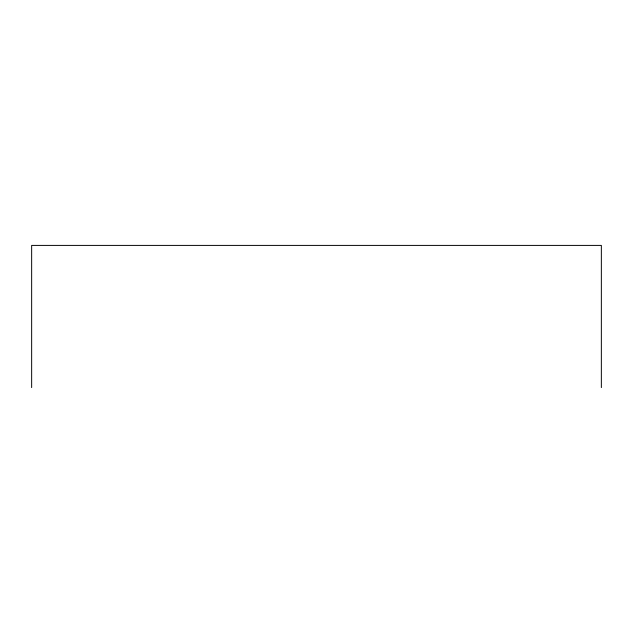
<?xml version="1.0" encoding="UTF-8"?>
<svg xmlns="http://www.w3.org/2000/svg" width="633" height="633" viewBox="0 0 633 633"><rect width="100%" height="100%" fill="white"/><g stroke="black" fill="none" stroke-linecap="round" stroke-linejoin="round"><path stroke-width="0.95" d="M601.35 387.594L601.35 245.406L31.65 245.406L31.65 387.594"/></g></svg>
